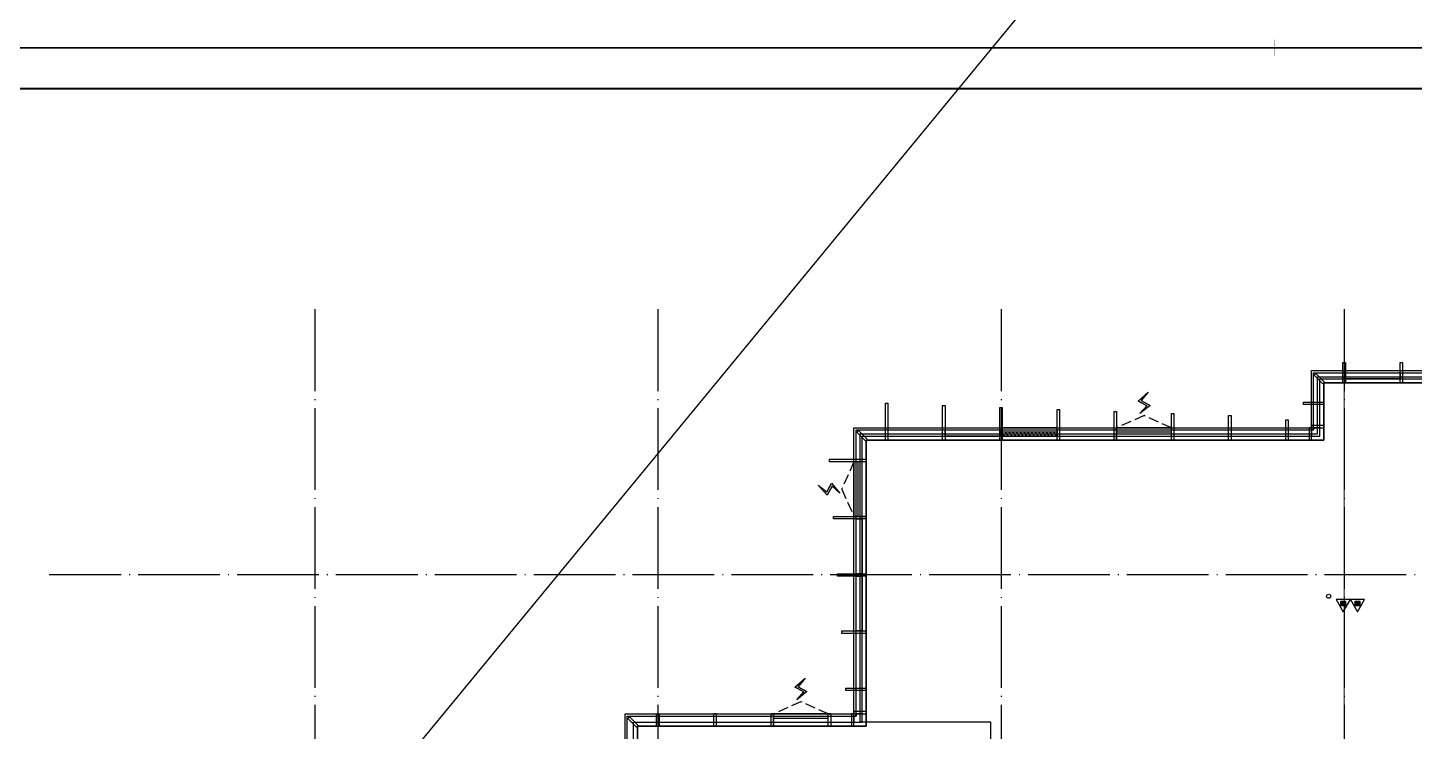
# Model space of a CAD drawing. Extents: x -292644 to 830497, y -12918 to 491457.
# Drawn here: x 104732 to 138672, y 148577 to 165789 of the extents above; entities that cross this region are included whole.
import ezdxf
from ezdxf.xclip import XClip

# ---------------------------------------------------------------- set-up
doc = ezdxf.new("R2010")
doc.units = 0
doc.header["$LTSCALE"] = 1000
doc.header["$MEASUREMENT"] = 0
for name, pattern in [('104-10 轴网$0$DOTE', [2.4200000000000004, 2, -0.2, 0.02, -0.2]), ('8#楼幕墙$0$109-34 轴网$0$L1$0$$AUDIT_BAD_LTYPE1', [0]), ('8#楼幕墙$0$DASH', [0.35, 0.25, -0.1]), ('CENTER2', [1.125, 0.75, -0.125, 0.125, -0.125]), ('X-104 8#10#平面_t3$0$109-34 轴网$0$L1$0$$AUDIT_BAD_LTYPE1', [0]), ('X-104 8#10#平面_t3$0$DASH', [0.35, 0.25, -0.1])]:
    doc.linetypes.add(name, pattern=pattern)
doc.layers.get('0').update_dxf_attribs({"linetype": 'CONTINUOUS'})
doc.layers.get('Defpoints').update_dxf_attribs({"linetype": 'CONTINUOUS'})
for name, color, linetype in [('104-10 轴网$0$A_AXIS-轴线', 36, '104-10 轴网$0$DOTE'), ('8#楼幕墙$0$04-电动窗', 1, 'CONTINUOUS'), ('8#楼幕墙$0$A-C_玻璃幕墙', 140, 'CONTINUOUS'), ('8#楼幕墙$0$A-SUR_看线', 231, 'CONTINUOUS'), ('8#楼幕墙$0$A-TECH_结构', 21, 'CONTINUOUS'), ('WIRE-消防广播', 2, 'CENTER2'), ('X-104 8#10#平面_t3$0$A-O_分水线', 127, 'CONTINUOUS'), ('X-104 8#10#平面_t3$0$A-SUR_看线', 231, 'CONTINUOUS'), ('X-104 8#10#平面_t3$0$A-TECH_结构', 21, 'CONTINUOUS'), ('X-104 8#10#平面_t3$0$水-消火栓', 41, 'CONTINUOUS')]:
    doc.layers.add(name, color=color, linetype=linetype)
doc.layers.add('8#楼幕墙$0$04-不打印_辅助线', color=165, linetype='CONTINUOUS', plot=False)
doc.layers.add('X-104 8#10#平面_t3$0$04-不打印_辅助线', color=165, linetype='CONTINUOUS', plot=False)
doc.layers.add('X-104 8#10#平面_t3$0$000套内', color=226, linetype='CONTINUOUS', lineweight=30, plot=False)
doc.layers.get('X-104 8#10#平面_t3$0$A-O_分水线').off()

# ---------------------------------------------------------------- blocks, each defined once
blk = doc.blocks.new('104-10 轴网')
at = {"layer": '104-10 轴网$0$A_AXIS-轴线', "linetype": '104-10 轴网$0$DOTE'}
for p, q in [((120429.5977508623, 40099.99999999988), (120429.5977508621, -6500.000000000178)), ((128829.5977508623, 40099.99999999988), (128829.5977508621, -6500.000000000186)), ((137229.5977508624, 40099.99999999987), (137229.5977508621, -6500.000000000186)), ((145629.5977508624, 40099.99999999987), (145629.5977508621, -6500.000000000186)), ((168929.5977508623, 33599.99999999987), (113929.5977508621, 33599.99999999983))]:
    blk.add_line(p, q, dxfattribs=at)
at = {"layer": 'Defpoints'}
blk.add_lwpolyline([(104379.5977508624, 45500.00000000001), (178479.5977508625, 45499.99999999999), (178479.5977508625, -11900.00000000001), (104379.5977508624, -11899.99999999996)], close=True, dxfattribs=at)
blk = doc.blocks.new('图框-A1')
for points, const_width in [([(5.684341886080801e-13, 0), (841.0000000000002, 0), (841.0000000000002, 594), (5.684341886080801e-13, 594)], 0.05), ([(765.9999999999966, 584), (25.00000000000045, 584), (25.00000000000045, 10), (766.0000000000002, 10)], 0.5)]:
    blk.add_lwpolyline(points, close=True, dxfattribs=dict(const_width=const_width))
at = {"const_width": 0.05}
for points in [[(420.5000000000005, 594), (420.5000000000005, 592)], [(420.5000000000005, 0), (420.5000000000005, 2)]]:
    blk.add_lwpolyline(points, dxfattribs=at)
blk = doc.blocks.new('X-104 8#10#平面_t3$0$fdhggh')
at = {"layer": 'X-104 8#10#平面_t3$0$A-TECH_结构', "linetype": 'X-104 8#10#平面_t3$0$109-34 轴网$0$L1$0$$AUDIT_BAD_LTYPE1'}
blk.add_lwpolyline([(42499.99999999965, 147300.0000154357), (42499.99999999965, 157100), (24699.99999999965, 157100), (24699.99999999965, 155700), (13499.99999999965, 155700), (13499.99999999965, 148700), (7899.999999999651, 148700), (7899.999999999651, 147300), (-3300.000000000349, 147300), (-3300.000000000349, 136100), (-4700.000000000349, 136100), (-4700.000000000349, 115500), (8899.99999999965, 115500), (8899.99999999965, 118300), (20099.99999999965, 118300), (20099.99999999965, 130900), (27099.99999999936, 130900), (27099.99999999546, 135100.0000139568), (33099.99999999534, 135100.0000139568), (33099.99999999924, 132299.9999999999), (45299.99999999965, 132300), (45299.99999999965, 147300.0000014938)], close=True, dxfattribs=at)
blk = doc.blocks.new('104-8910 结构')
at = {"layer": 'Defpoints'}
blk.add_lwpolyline([(-19000, -118200), (61000, -118200.0000000002), (60999.99999999996, 41799.99999999983), (-19000, 41799.99999999996)], close=True, dxfattribs=at)
blk = doc.blocks.new('8#楼幕墙$0$$WINLIB2D$00000039')
at = {"color": 0}
for points in [[(-0.4999999999983409, 0.5000000000445652), (-0.4999999999999964, -0.4999999999999716)], [(0.5000000000016591, 0.4999999999536158), (-0.4999999999983409, 0.5000000000445652)], [(0.4999999999983338, -0.5000000000463842), (0.4999999999999609, 0.4999999999999432)], [(-0.499999999999428, 0.1666666667124446), (0.500000000000572, 0.1666666666205998)], [(-0.4518745131427302, -0.1666666666260284), (-0.5000000000072298, 0.08358586507802102)], [(-0.3838834764901549, -0.166666666632409), (-0.4479860405916831, 0.1666666667079113)], [(-0.3158924398378069, -0.166666666637866), (-0.3799950039392748, 0.1666666667006353)], [(-0.2479014031851996, -0.166666666645142), (-0.3120039672867243, 0.1666666666951784)], [(-0.1799103665328481, -0.1666666666505989), (-0.2440129306343159, 0.1666666666887977)], [(-0.1119193298802692, -0.1666666666569512), (-0.1760218939817904, 0.1666666666824455)], [(-0.04392829322788927, -0.1666666666633319), (-0.1080308573293216, 0.1666666666760648)], [(0.02406274342471804, -0.1666666666696841), (-0.04003982067680312, 0.1666666666697125)], [(0.09205378007703402, -0.1666666666751411), (0.02795121597557682, 0.1666666666642556)], [(0.1600448167296129, -0.1666666666815217), (0.0959422526280953, 0.1666666666578749)], [(0.2280358533819644, -0.166666666687874), (0.163933289280525, 0.1666666666505989)], [(0.2960268900345753, -0.1666666666942547), (0.231924325933047, 0.1666666666460657)], [(0.3640179266869801, -0.1666666667006069), (0.2999153625854838, 0.166666666639685)], [(0.4320089633395341, -0.1666666667060639), (0.3679063992380058, 0.166666666632409)], [(0.4999999999916831, -0.1666666667115209), (0.4358974358904746, 0.1666666666260568)], [(-0.500000000000572, -0.1666666666214951), (0.499999999999428, -0.1666666667124446)], [(0.4999999999983338, -0.5000000000463842), (-0.5000000000016662, -0.4999999999554348)]]:
    blk.add_lwpolyline(points, dxfattribs=at)
blk = doc.blocks.new('8#楼幕墙$0$$TCHSYS$WIN2D')
for p, q in [((-0.5, 0.5), (0.5, 0.5)), ((-0.5, 0.5), (-0.4999999999999999, -0.5)), ((0.5, 0.5), (0.4999999999999998, -0.5)), ((0.5, 0.1666666666666666), (-0.5, 0.1666666666666666)), ((0.5, -0.1666666666666667), (-0.5, -0.1666666666666667)), ((-0.4999999999999999, -0.5), (0.5, -0.5))]:
    blk.add_line(p, q)
blk = doc.blocks.new('8#楼幕墙$0$开启扇')
at = {"layer": '8#楼幕墙$0$04-电动窗'}
h = blk.add_hatch(color=1, dxfattribs=at)
h.dxf.hatch_style = 1
h.paths.add_polyline_path([(771.2538212353829, 399.4187931009801), (600.4963348774836, 588.0845509109495), (817.000029503055, 705.4227948976622), (568.9130649687795, 925.0510056701896), (737.6166181836743, 715.3361196324695), (521.1129235581029, 597.9978756457567)])
at = {"linetype": '8#楼幕墙$0$DASH'}
blk.add_lwpolyline([(0, 49.99999999714782), (670, 349.9999999971478), (1340, 49.99999999714782)], dxfattribs=at)
at = {"layer": '8#楼幕墙$0$04-电动窗', "color": 1}
blk.add_lwpolyline([(771.2538212353829, 399.4187931009801), (600.4963348774836, 588.0845509109495), (817.000029503055, 705.4227948976622), (568.9130649687795, 925.0510056701896), (737.6166181836743, 715.3361196324695), (521.1129235581029, 597.9978756457567), (771.2538212353829, 399.4187931009801)], close=True, dxfattribs=at)
at = {"xscale": -1340, "yscale": 300, "zscale": 1340, "rotation": 180}
blk.add_blockref('8#楼幕墙$0$$TCHSYS$WIN2D', (670, -100), dxfattribs=at)
blk = doc.blocks.new('8#楼幕墙$0$ii')
blk.add_lwpolyline([(-1339.999257087533, -5.379672802519053e-05), (0.0007429124671034515, -5.379672802519053e-05), (0.0007429124671034515, -150.000053796728), (-1339.999257087533, -150.000053796728)], close=True)
blk = doc.blocks.new('8#楼幕墙$0$A$C13E80662')
for points in [[(150.0005130732898, 150.2641038001748), (150.0005130732898, 200.2641038001238), (0.0005130732897669077, 200.2641038001238), (0.0005130732897669077, 0.2641038001238485), (150.0005130732898, 0.2641038001238485)], [(150.0005130732898, 0.2641038001747802), (200.0005130733043, 0.2641038001747802), (200.0005130733043, 150.2641038001748), (150.0005130732898, 150.2641038001748)]]:
    blk.add_lwpolyline(points)
blk = doc.blocks.new('8#楼幕墙')
at = {"layer": '8#楼幕墙$0$04-不打印_辅助线'}
for points in [[(-18549.99999999965, 165300.0000000006), (65550.00000000035, 165300.0000000005), (65550.00000000029, 224700.0000000005), (-18549.99999999965, 224700.0000000006)], [(-18549.99999999965, 105900.0000000005), (65550.00000000035, 105900.0000000007), (65550.00000000035, 165300.0000000005), (-18549.99999999965, 165300.0000000006)]]:
    blk.add_lwpolyline(points, close=True, dxfattribs=at)
at = {"layer": '8#楼幕墙$0$A-C_玻璃幕墙'}
for points in [[(25169.99999999552, 157600.0000139567), (25229.99999999552, 157600.0000139567), (25229.99999999552, 157100.0000139556), (25169.99999999552, 157100.0000139556)], [(26569.99999999552, 157600.0000139567), (26629.99999999552, 157600.0000139567), (26629.99999999552, 157100.0000139556), (26569.99999999552, 157100.0000139556)], [(-3600.000000000349, 136400.0000000002), (-3600.000000000349, 147600.0000000002), (7599.999999999651, 147600.0000000002), (7599.999999999651, 149000.0000000002), (13199.99999999965, 149000.0000000002), (13199.99999999965, 156000.0000000002), (24399.99999999965, 156000.0000000002), (24399.99999999965, 157400.0000000002), (42799.99999999965, 157400.0000000002), (42799.99999999965, 147600.0000000002), (45599.99999999965, 147600.0000000002), (45599.99999999965, 132000.0000000002), (32799.99999999965, 132000.0000000002), (32799.99999999965, 134800.0000000002), (27399.99999999965, 134800.0000000002), (27399.99999999965, 130600.0000000002), (20399.99999999965, 130600.0000000002), (20399.99999999965, 118000), (9199.99999999965, 118000), (9199.99999999965, 115200), (-5000.000000000349, 115200), (-5000.000000000349, 136400.0000000002)], [(-3550.000000000349, 136350.0000000002), (-3550.000000000349, 147550.0000000002), (7649.999999999651, 147550.0000000002), (7649.999999999651, 148950.0000000002), (13249.99999999965, 148950.0000000002), (13249.99999999965, 155950.0000000002), (24449.99999999965, 155950.0000000002), (24449.99999999965, 157350.0000000002), (42749.99999999965, 157350.0000000002), (42749.99999999965, 147550.0000000002), (45549.99999999965, 147550.0000000002), (45549.99999999965, 132050.0000000002), (32849.99999999965, 132050.0000000002), (32849.99999999965, 134850.0000000002), (27349.99999999965, 134850.0000000002), (27349.99999999965, 130650.0000000002), (20349.99999999965, 130650.0000000002), (20349.99999999965, 118050), (9149.99999999965, 118050), (9149.99999999965, 115250), (-4950.000000000349, 115250), (-4950.000000000349, 136350.0000000002)], [(-3400.000000000349, 136200.0000000002), (-3400.000000000349, 147400.0000000002), (7799.999999999651, 147400.0000000002), (7799.999999999651, 148800.0000000002), (13399.99999999965, 148800.0000000002), (13399.99999999965, 155800.0000000002), (24599.99999999965, 155800.0000000002), (24599.99999999965, 157200.0000000002), (42599.99999999965, 157200.0000000002), (42599.99999999965, 147400.0000000002), (45399.99999999965, 147400.0000000002), (45399.99999999965, 132200.0000000002), (32999.99999999965, 132200.0000000002), (32999.99999999965, 135000.0000000002), (27199.99999999965, 135000.0000000002), (27199.99999999965, 130800.0000000002), (20199.99999999965, 130800.0000000002), (20199.99999999965, 118200), (8999.99999999965, 118200), (8999.99999999965, 115400), (-4800.000000000349, 115400), (-4800.000000000349, 136200.0000000002)], [(24509.08116907929, 157333.3452377918), (24466.65476220808, 157290.9188309206), (24678.78679656403, 157078.7867965646), (24721.21320343527, 157121.2132034358)], [(13969.99999999686, 156600.0000139581), (14029.99999999686, 156600.0000139581), (14029.99999999552, 155700.0000139574), (13969.99999999552, 155700.0000139574)], [(15369.99999999552, 156550.0000139581), (15429.99999999552, 156550.0000139581), (15429.99999999552, 155700.0000139574), (15369.99999999552, 155700.0000139574)], [(16769.99999999965, 156500.0000139581), (16829.99999999965, 156500.0000139581), (16829.99999999552, 155700.0000139574), (16769.99999999552, 155700.0000139574)], [(24199.99999999895, 156570.0000139567), (24199.99999999895, 156630.0000139567), (24699.9999999954, 156630.0000139567), (24699.9999999954, 156570.0000139567)], [(18169.99999999552, 156450.0000139581), (18229.99999999552, 156450.0000139581), (18229.99999999552, 155700.0000139574), (18169.99999999552, 155700.0000139574)], [(19569.99999999691, 156400.0000139581), (19629.99999999691, 156400.0000139581), (19629.99999999552, 155700.0000139574), (19569.99999999552, 155700.0000139574)], [(20969.99999999552, 156350.0000139563), (21029.99999999552, 156350.0000139563), (21029.99999999552, 155700.0000139574), (20969.99999999552, 155700.0000139574)], [(22369.99999999552, 156300.0000139579), (22429.99999999552, 156300.0000139579), (22429.99999999552, 155700.0000139574), (22369.99999999552, 155700.0000139574)], [(23769.99999999552, 156200.0000139579), (23829.99999999552, 156200.0000139579), (23829.99999999552, 155700.0000139574), (23769.99999999552, 155700.0000139574)], [(13309.08116907929, 155933.3452377918), (13266.6547622081, 155890.9188309206), (13478.78679656405, 155678.7867965646), (13521.21320343525, 155721.2132034358)], [(24399.99999999965, 156000.0000000002), (24339.99999999962, 156000.0000000001), (24339.99999999965, 155700.0000000001), (24399.99999999965, 155700.0000000001)], [(24399.99999999962, 156060.0000000002), (24399.99999999965, 156000.0000000002), (24699.99999999965, 156000.0000000002), (24699.99999999965, 156060.0000000002)], [(12599.99999999802, 155170.0000139577), (12599.99999999802, 155230.0000139577), (13499.99999999534, 155230.0000139567), (13499.99999999534, 155170.0000139567)], [(12699.99999999802, 153770.0000139577), (12699.99999999802, 153830.0000139577), (13499.99999999534, 153830.0000139567), (13499.99999999534, 153770.0000139567)], [(12799.99999999802, 152370.0000000002), (12799.99999999802, 152430.0000000002), (13499.99999999534, 152430.0000139567), (13499.99999999534, 152370.0000139567)], [(12899.99999999796, 150970.0000139577), (12899.99999999796, 151030.0000139577), (13499.99999999534, 151030.0000139567), (13499.99999999534, 150970.0000139567)], [(12999.99999999796, 149570.0000139577), (12999.99999999796, 149630.0000139577), (13499.99999999534, 149630.0000139567), (13499.99999999534, 149570.0000139567)], [(8369.99999999546, 149000.0000139551), (8429.99999999546, 149000.0000139551), (8429.99999999546, 148700.0000139556), (8369.99999999546, 148700.0000139556)], [(9769.99999999546, 149000.0000139551), (9829.99999999546, 149000.0000139551), (9829.99999999546, 148700.0000139556), (9769.99999999546, 148700.0000139556)], [(11169.99999999546, 149000.0000139551), (11229.99999999546, 149000.0000139551), (11229.99999999546, 148700.0000139556), (11169.99999999546, 148700.0000139556)], [(12569.99999999546, 149000.0000139551), (12629.99999999546, 149000.0000139551), (12629.99999999546, 148700.0000139553), (12569.99999999546, 148700.0000139553)], [(13199.99999999965, 149000.0000000002), (13139.99999999962, 149000.0000000001), (13139.99999999965, 148700.0000000001), (13199.99999999965, 148700.0000000001)], [(13199.99999999962, 149060.0000000002), (13199.99999999965, 149000.0000000002), (13499.99999999965, 149000.0000000002), (13499.99999999965, 149060.0000000002)], [(7709.081169079291, 148933.3452377918), (7666.654762208098, 148890.9188309206), (7878.786796564047, 148678.7867965646), (7921.213203435254, 148721.2132034358)]]:
    blk.add_lwpolyline(points, close=True, dxfattribs=at)
at = {"layer": '8#楼幕墙$0$A-SUR_看线'}
for p, q in [((9829.99999999546, 149000.0000139556), (9769.99999999546, 149000.0000139556)), ((11229.99999999546, 149000.0000139556), (11169.99999999546, 149000.0000139556)), ((12629.99999999546, 149000.0000139553), (12569.99999999546, 149000.0000139553))]:
    blk.add_line(p, q, dxfattribs=at)
at = {"layer": '8#楼幕墙$0$A-TECH_结构'}
blk.add_lwpolyline([(-3300.000000000349, 136100.0000000002), (-3300.000000000349, 147300.0000000002), (7899.999999999651, 147300.0000000002), (7899.999999999651, 148700.0000000002), (13499.99999999965, 148700.0000000002), (13499.99999999965, 155700.0000000002), (24699.99999999965, 155700.0000000002), (24699.99999999965, 157100.0000000002), (42499.99999999965, 157100.0000000002), (42499.99999999965, 147300.0000000002), (45299.99999999965, 147300.0000000002), (45299.99999999965, 132300.0000000002), (33099.99999999965, 132300.0000000002), (33099.99999999965, 135100.0000000002), (27099.99999999965, 135100.0000000002), (27099.99999999965, 130900.0000000002), (20099.99999999965, 130900.0000000002), (20099.99999999965, 118300), (8899.99999999965, 118300), (8899.99999999965, 115500), (-4700.000000000349, 115500), (-4700.000000000349, 136100.0000000002)], close=True, dxfattribs=at)
at = {"layer": '8#楼幕墙$0$A-C_玻璃幕墙'}
for p in [(26569.99999999558, 157350.0000139567), (16769.99999999558, 155950.0000139567), (18169.99999999558, 155950.0000139567)]:
    blk.add_blockref('8#楼幕墙$0$ii', p, dxfattribs=at)
at = {"layer": '8#楼幕墙$0$A-C_玻璃幕墙', "linetype": '8#楼幕墙$0$109-34 轴网$0$L1$0$$AUDIT_BAD_LTYPE1', "xscale": -1}
for p in [(20969.99999999552, 155950.0000139574), (12569.99999999558, 148950.0000139567)]:
    blk.add_blockref('8#楼幕墙$0$开启扇', p, dxfattribs=at)
at = {"layer": '8#楼幕墙$0$A-C_玻璃幕墙', "rotation": 90}
for name, p in [('8#楼幕墙$0$A$C13E80662', (24600.26410379977, 155799.9994869269)), ('8#楼幕墙$0$ii', (13249.99994619901, 153770.0000189416)), ('8#楼幕墙$0$ii', (13249.99999999319, 152370.0000139567)), ('8#楼幕墙$0$A$C13E80662', (13400.26410379977, 148799.9994869269))]:
    blk.add_blockref(name, p, dxfattribs=at)
at = {"layer": '8#楼幕墙$0$A-C_玻璃幕墙', "linetype": '8#楼幕墙$0$109-34 轴网$0$L1$0$$AUDIT_BAD_LTYPE1', "xscale": -1, "rotation": 90}
blk.add_blockref('8#楼幕墙$0$开启扇', (13249.99999999756, 155170.0000139567), dxfattribs=at)
at = {"layer": 'Defpoints', "color": 2, "linetype": '8#楼幕墙$0$109-34 轴网$0$L1$0$$AUDIT_BAD_LTYPE1', "xscale": 1340, "yscale": 300, "zscale": -1340}
blk.add_blockref('8#楼幕墙$0$$WINLIB2D$00000039', (17499.99999999546, 155850.0000139567), dxfattribs=at)
blk = doc.blocks.new('X-104 8#10#平面_t3$0$$TWTSYS$00000546')
h = blk.add_hatch()
h.set_pattern_fill('ANSI31', color=256, scale=200, style=0)
h.set_pattern_definition([(45, (-38543.80223862439, -6670.830405693208), (-17.67766952966369, 17.67766952966369), [])])
h.paths.add_polyline_path([(-64.92232553117356, 173.7449990885525), (64.922325531159, 173.7449990885525), (64.922325531159, 43.90034802621994), (-64.92232553117356, 43.90034802621994)])
for points in [[(0, 343.6163707387423), (-198.3870041439732, 0), (198.3870041439732, 0)], [(-64.92232553117356, 173.7449990885525), (64.922325531159, 173.7449990885525), (64.922325531159, 43.90034802621994), (-64.92232553117356, 43.90034802621994)]]:
    blk.add_lwpolyline(points, close=True)
blk = doc.blocks.new('X-104 8#10#平面_t3$0$A$C46662BA1')
at = {"layer": 'X-104 8#10#平面_t3$0$水-消火栓'}
blk.add_circle((136576.9427293144, 151880.0225999146), 50, dxfattribs=at)
at = {"layer": 'X-104 8#10#平面_t3$0$水-消火栓', "xscale": 0.88, "yscale": 0.88, "zscale": 0.88, "rotation": 179.9999999999992}
for p in [(136932.3701581856, 151799.9999999995), (137281.5312854791, 151799.9999999995)]:
    blk.add_blockref('X-104 8#10#平面_t3$0$$TWTSYS$00000546', p, dxfattribs=at)
blk = doc.blocks.new('X-104 8#10#平面_t3')
at = {"linetype": 'X-104 8#10#平面_t3$0$109-34 轴网$0$L1$0$$AUDIT_BAD_LTYPE1'}
for points in [[(177306.9507218329, 224700.0000000001), (177306.9507218329, 165300.0000000001), (93206.95072183292, 165300.0000000001), (93206.95072183292, 224700.0000000001)], [(177306.9507218329, 165300.0000000001), (177306.9507218329, 105900.0000000001), (93206.95072183292, 105900.0000000001), (93206.95072183292, 165300.0000000001)]]:
    blk.add_lwpolyline(points, close=True, dxfattribs=at)
at = {"layer": 'X-104 8#10#平面_t3$0$000套内'}
blk.add_lwpolyline([(136856.9507218292, 143749.9999921204), (132206.9507218338, 143749.9999921204), (132206.9507218338, 144849.9983616372), (128306.9507218208, 144849.9983616372), (128306.9507218208, 148800.0000118551), (125106.9507218284, 148800.0000139563), (125106.9507218284, 155850.0000139563), (136306.9507218284, 155850.0000139563), (136306.9507218284, 157250.0000139563), (154406.9507218308, 157250.0000139562), (154406.9507216781, 147450.0000139416), (157206.9507216741, 147450.0000139416), (157206.9507218299, 132150.0000139439), (144706.9507218283, 132150.0000139439), (144706.9507218283, 134950.0000139563), (138956.950721863, 134950.0000139565), (138956.950721863, 140850.0000060657), (136856.9507218292, 140850.0000060657), (136856.9507218292, 143749.9999921204)], dxfattribs=at)
at = {"layer": 'X-104 8#10#平面_t3$0$04-不打印_辅助线', "linetype": 'X-104 8#10#平面_t3$0$109-34 轴网$0$L1$0$$AUDIT_BAD_LTYPE1'}
for points in [[(177306.9507218331, 165300.0000000002), (93206.95072183316, 165300.0000000002), (93206.95072183316, 224700.0000000001), (177306.9507218331, 224700.0000000001)], [(177306.9507218331, 105900.0000000001), (93206.95072183316, 105900.0000000001), (93206.95072183316, 165300.0000000001), (177306.9507218331, 165300.0000000001)]]:
    blk.add_lwpolyline(points, close=True, dxfattribs=at)
at = {"layer": 'X-104 8#10#平面_t3$0$A-SUR_看线'}
for p, q in [((121586.9507218282, 149000.0000139551), (121526.9507218282, 149000.0000139551)), ((122986.9507218282, 149000.0000139551), (122926.9507218282, 149000.0000139551)), ((124386.9507218282, 149000.000013955), (124326.9507218282, 149000.000013955))]:
    blk.add_line(p, q, dxfattribs=at)
at = {"layer": 'X-104 8#10#平面_t3$0$A-SUR_看线', "linetype": 'X-104 8#10#平面_t3$0$DASH', "ltscale": 2, "const_width": 30}
blk.add_lwpolyline([(136956.950721833, 157099.9999999997), (136956.9507218326, 144349.9999999995)], dxfattribs=at)
at = {"linetype": 'X-104 8#10#平面_t3$0$109-34 轴网$0$L1$0$$AUDIT_BAD_LTYPE1'}
ref = blk.add_blockref('8#楼幕墙', (111756.9507218327, -1.455191522836685e-10), dxfattribs=at)
XClip(ref).set_block_clipping_path([(-18549.999999999476, -12899.999999999882), (65550.0000000003, 284100.0000000003)])
blk.add_blockref('X-104 8#10#平面_t3$0$fdhggh', (111756.9507218327, -2.91038304567337e-10), dxfattribs=at)
at = {"xscale": 100, "yscale": 100, "zscale": 100}
for p in [(93206.95072183292, 165300.0000000001), (93206.95072183292, 105900.0000000001)]:
    blk.add_blockref('图框-A1', p, dxfattribs=at)
at = {"linetype": 'X-104 8#10#平面_t3$0$109-34 轴网$0$L1$0$$AUDIT_BAD_LTYPE1'}
ref = blk.add_blockref('104-10 轴网', (-8672.647029029395, 118800.0000000001), dxfattribs=at)
XClip(ref).set_block_clipping_path([(104379.59775086239, -11899.999999999955), (178479.5977508624, 45500.000000000044)])
ref = blk.add_blockref('104-8910 结构', (153886.9507218326, 46099.99999999942), dxfattribs=dict(at, rotation=180))
XClip(ref).set_block_clipping_path([(-15919.999999999593, -118200.00000000006), (58180.00000000029, -60800.00000000007)])
at = {"layer": 'X-104 8#10#平面_t3$0$A-O_分水线', "linetype": 'X-104 8#10#平面_t3$0$109-34 轴网$0$L1$0$$AUDIT_BAD_LTYPE1'}
blk.add_blockref('X-104 8#10#平面_t3$0$A$C46662BA1', (0, -2.91038304567337e-11), dxfattribs=at)

msp = doc.modelspace()

# ---------------------------------------------------------------- linework, layer by layer
at = {"layer": 'WIRE-消防广播', "linetype": 'CENTER2', "const_width": 35}
msp.add_lwpolyline([(-18549.99999999994, -12900.00000000002), (177306.9507218333, 224700)], dxfattribs=at)

# ---------------------------------------------------------------- block references
msp.add_blockref('X-104 8#10#平面_t3', (0, 0))

doc.saveas('drawing.dxf')
